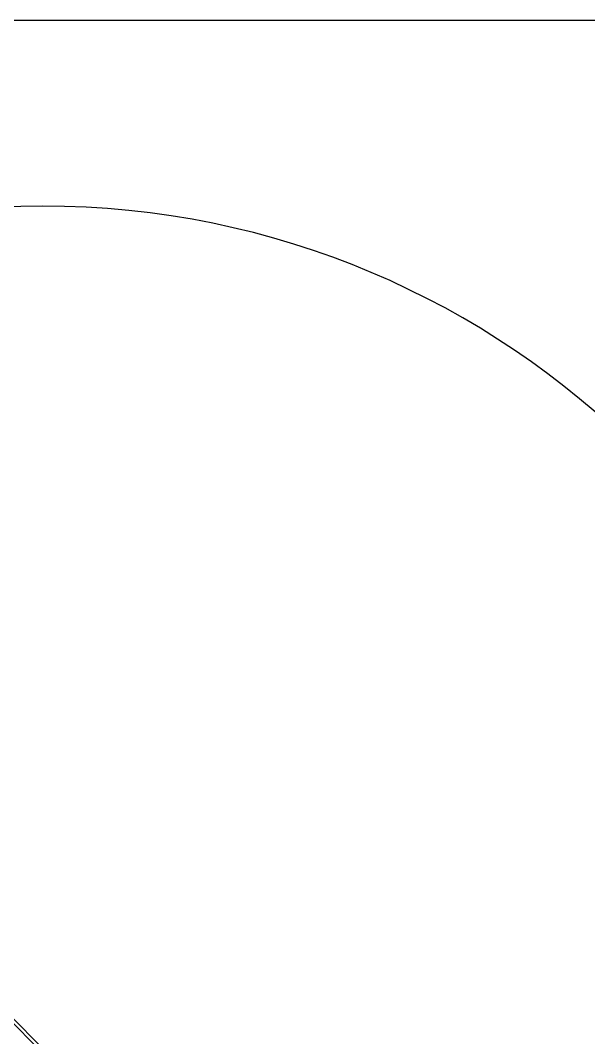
# Model space of a CAD drawing. Header units: millimetres. Extents: x -366 to 823, y -29 to 284.
# Drawn here: x 197.724 to 199.22, y 28.023 to 30.701 of the extents above; entities that cross this region are included whole.
import ezdxf

# ---------------------------------------------------------------- set-up
doc = ezdxf.new("R2010")
doc.units = ezdxf.units.MM
for name, color, linetype in [('MAIN-1', 7, 'Continuous'), ('MAIN-2', 7, 'Continuous'), ('Tag', 7, 'Continuous')]:
    doc.layers.add(name, color=color, linetype=linetype)
doc.styles.get("Standard").update_dxf_attribs({"font": 'arial.ttf'})

# ---------------------------------------------------------------- blocks, each defined once
blk = doc.blocks.new('Pressure Regulator Pneumatic')
at = {"layer": 'MAIN-1'}
blk.add_line((2.4891, 2.7113), (-2.4891, 2.7113), dxfattribs=at)
at = {"layer": 'MAIN-2'}
for p, q in [((0.9397, -0.946), (-1.5746, 1.5683)), ((-1.5683, 1.5746), (0.946, -0.9397))]:
    blk.add_line(p, q, dxfattribs=at)
for start, end in [(90, 270), (270, 90)]:
    blk.add_arc((0, 0), 2.2224, start, end, dxfattribs=at)
at = {"flags": 1}
for tag, p in [('TYPE', (-0.5827, -6.9143)), ('DESCRIPTION', (-0.5928, -7.0777)), ('CONNECTIONTYPE', (-0.7404, -8.0331))]:
    blk.add_attdef(tag, p, '', height=0.1, dxfattribs=at)

msp = doc.modelspace()

# ---------------------------------------------------------------- block references
at = {"layer": 'Tag'}
msp.add_blockref('Pressure Regulator Pneumatic', (197.7829, 27.9898), dxfattribs=at)

doc.saveas('drawing.dxf')
